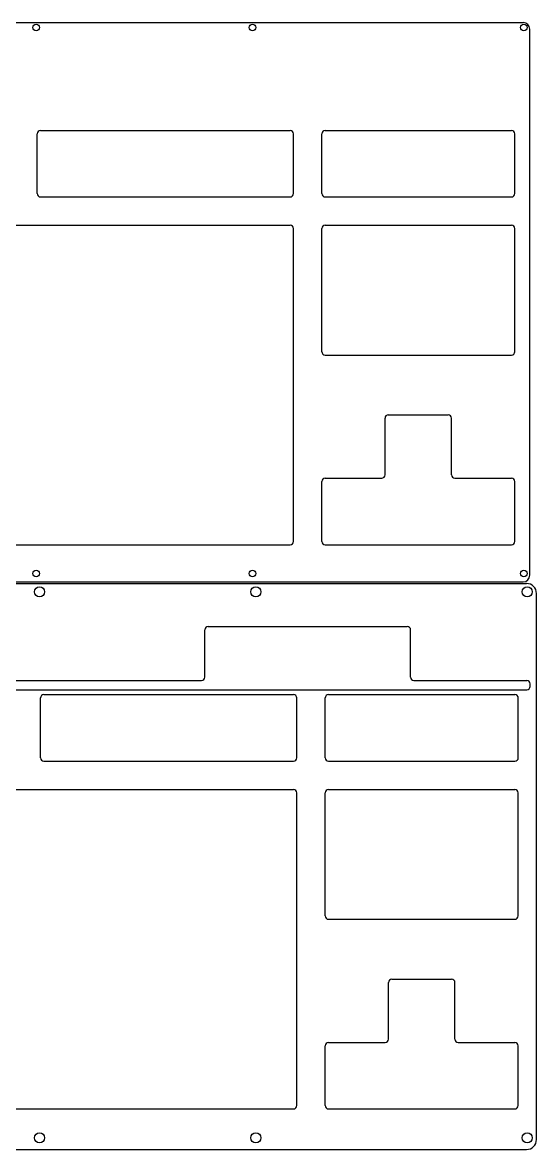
# Model space of a CAD drawing. Header units: millimetres. Extents: x 17 to 383, y -19 to 1216.
# Drawn here: x 227.4 to 382.2, y 876.4 to 1215.9 of the extents above; entities that cross this region are included whole.
import ezdxf

# ---------------------------------------------------------------- set-up
doc = ezdxf.new("R2010")
doc.units = ezdxf.units.MM
doc.layers.get('0').update_dxf_attribs({"lineweight": 25, "true_color": 0xffffff})
for name, color, linetype, lineweight, true_color in [('l1 2mm', 7, 'Continuous', 25, 0x000000), ('l2 2mm', 7, 'Continuous', 25, 0x000000), ('l3 2mm', 7, 'Continuous', 25, 0x000000), ('l4 1.5mm', 7, 'Continuous', 25, 0x000000)]:
    doc.layers.add(name, color=color, linetype=linetype, lineweight=lineweight, true_color=true_color)

msp = doc.modelspace()

# ---------------------------------------------------------------- linework, layer by layer
for p, q in [((345.31, 1017.7), (379.31, 1017.7)), ((20.69, 1014.92), (376.74, 1014.92)), ((233.84, 1013.42), (309.03, 1013.42)), ((319.57, 1013.42), (375.74, 1013.42)), ((376.74, 1014.92), (379.31, 1014.92))]:
    msp.add_line(p, q)
for centre, start, end in [((232.81, 1182.41), 90, 180), ((308, 1182.41), 0, 90), ((318.54, 1182.41), 90, 180), ((374.71, 1182.41), 0, 90), ((232.81, 1164.37), 180, 270), ((308, 1164.37), 270, 0), ((318.54, 1164.37), 180, 270), ((374.71, 1164.37), 270, 0), ((308, 1153.84), 0, 90), ((318.54, 1153.84), 90, 180), ((374.68, 1153.84), 0, 90), ((318.54, 1116.75), 180, 270), ((374.68, 1116.75), 270, 0), ((337.59, 1096.69), 90, 180), ((355.63, 1096.69), 0, 90), ((318.54, 1077.64), 90, 180), ((335.59, 1079.64), 270, 0), ((357.63, 1079.64), 180, 270), ((374.68, 1077.64), 0, 90), ((308, 1059.6), 270, 0), ((318.54, 1059.6), 180, 270), ((374.68, 1059.6), 270, 0), ((283.31, 1032.92), 90, 180), ((343.31, 1032.92), 0, 90), ((281.31, 1018.7), 270, 0), ((345.31, 1018.7), 180, 270), ((379.31, 1016.7), 0, 90), ((379.31, 1015.92), 270, 0), ((233.84, 1012.42), 90, 180), ((309.03, 1012.42), 0, 90), ((319.57, 1012.42), 90, 180), ((375.74, 1012.42), 0, 90), ((233.84, 994.38), 180, 270), ((309.03, 994.38), 270, 0), ((319.57, 994.38), 180, 270), ((375.74, 994.38), 270, 0), ((309.03, 983.84), 0, 90), ((319.57, 983.84), 90, 180), ((375.71, 983.84), 0, 90), ((319.57, 946.75), 180, 270), ((375.71, 946.75), 270, 0), ((338.62, 926.69), 90, 180), ((356.66, 926.69), 0, 90), ((319.57, 907.64), 90, 180), ((336.62, 909.64), 270, 0), ((358.66, 909.64), 180, 270), ((375.71, 907.64), 0, 90), ((309.03, 889.6), 270, 0), ((319.57, 889.6), 180, 270), ((375.71, 889.6), 270, 0)]:
    msp.add_arc(centre, 1, start, end)
at = {"layer": 'l1 2mm'}
for p, q in [((19.76, 1215.91), (378.18, 1215.91)), ((380.18, 1049.4), (380.18, 1213.91)), ((231.81, 1164.37), (231.81, 1182.41)), ((232.81, 1183.41), (308, 1183.41)), ((309, 1164.37), (309, 1182.41)), ((317.54, 1164.37), (317.54, 1182.41)), ((318.54, 1183.41), (374.71, 1183.41)), ((375.71, 1164.37), (375.71, 1182.41)), ((232.81, 1163.37), (308, 1163.37)), ((318.54, 1163.37), (374.71, 1163.37)), ((23.26, 1154.84), (308, 1154.84)), ((318.54, 1154.84), (374.68, 1154.84)), ((309, 1059.6), (309, 1153.84)), ((317.54, 1116.75), (317.54, 1153.84)), ((375.68, 1116.75), (375.68, 1153.84)), ((318.54, 1115.75), (374.68, 1115.75)), ((336.59, 1079.64), (336.59, 1096.69)), ((337.59, 1097.69), (355.63, 1097.69)), ((356.63, 1079.64), (356.63, 1096.69)), ((317.54, 1059.6), (317.54, 1077.64)), ((318.54, 1078.64), (335.59, 1078.64)), ((357.63, 1078.64), (374.68, 1078.64)), ((375.68, 1059.6), (375.68, 1077.64)), ((23.26, 1058.6), (308, 1058.6)), ((318.54, 1058.6), (374.68, 1058.6)), ((19.76, 1047.4), (378.18, 1047.4))]:
    msp.add_line(p, q, dxfattribs=at)
for centre in [(231.53, 1214.4), (296.65, 1214.4), (378.41, 1214.4), (231.53, 1049.9), (296.65, 1049.9), (378.41, 1049.9)]:
    msp.add_circle(centre, 1, dxfattribs=at)
for centre, start, end in [((378.18, 1213.91), 0, 90), ((378.18, 1049.4), 270, 360)]:
    msp.add_arc(centre, 2, start, end, dxfattribs=at)
at = {"layer": 'l2 2mm'}
for p, q in [((20.79, 1046.92), (379.21, 1046.92)), ((382.21, 879.4), (382.21, 1043.92)), ((20.69, 1017.7), (281.31, 1017.7)), ((380.31, 1015.92), (380.31, 1016.7)), ((376.74, 994.38), (376.74, 1012.42)), ((319.57, 993.38), (375.74, 993.38)), ((20.79, 876.4), (379.21, 876.4))]:
    msp.add_line(p, q, dxfattribs=at)
for centre in [(232.56, 1044.41), (297.68, 1044.41), (379.44, 1044.41), (232.56, 879.9), (297.68, 879.9), (379.44, 879.9)]:
    msp.add_circle(centre, 1.51, dxfattribs=at)
for centre, start, end in [((379.21, 1043.92), 0, 90), ((379.21, 879.4), 270, 0)]:
    msp.add_arc(centre, 3, start, end, dxfattribs=at)
at = {"layer": 'l3 2mm'}
for p, q in [((232.84, 994.38), (232.84, 1012.42)), ((310.03, 994.38), (310.03, 1012.42)), ((318.57, 994.38), (318.57, 1012.42)), ((233.84, 993.38), (309.03, 993.38)), ((24.29, 984.84), (309.03, 984.84)), ((319.57, 984.84), (375.71, 984.84)), ((310.03, 889.6), (310.03, 983.84)), ((318.57, 946.75), (318.57, 983.84)), ((376.71, 946.75), (376.71, 983.84)), ((319.57, 945.75), (375.71, 945.75)), ((338.62, 927.69), (356.66, 927.69)), ((337.62, 909.64), (337.62, 926.69)), ((357.66, 909.64), (357.66, 926.69)), ((318.57, 889.6), (318.57, 907.64)), ((319.57, 908.64), (336.62, 908.64)), ((358.66, 908.64), (375.71, 908.64)), ((376.71, 889.6), (376.71, 907.64)), ((24.29, 888.6), (309.03, 888.6)), ((319.57, 888.6), (375.71, 888.6))]:
    msp.add_line(p, q, dxfattribs=at)
at = {"layer": 'l4 1.5mm'}
for p, q in [((282.31, 1018.7), (282.31, 1032.92)), ((283.31, 1033.92), (343.31, 1033.92)), ((344.31, 1018.7), (344.31, 1032.92))]:
    msp.add_line(p, q, dxfattribs=at)

doc.saveas('drawing.dxf')
